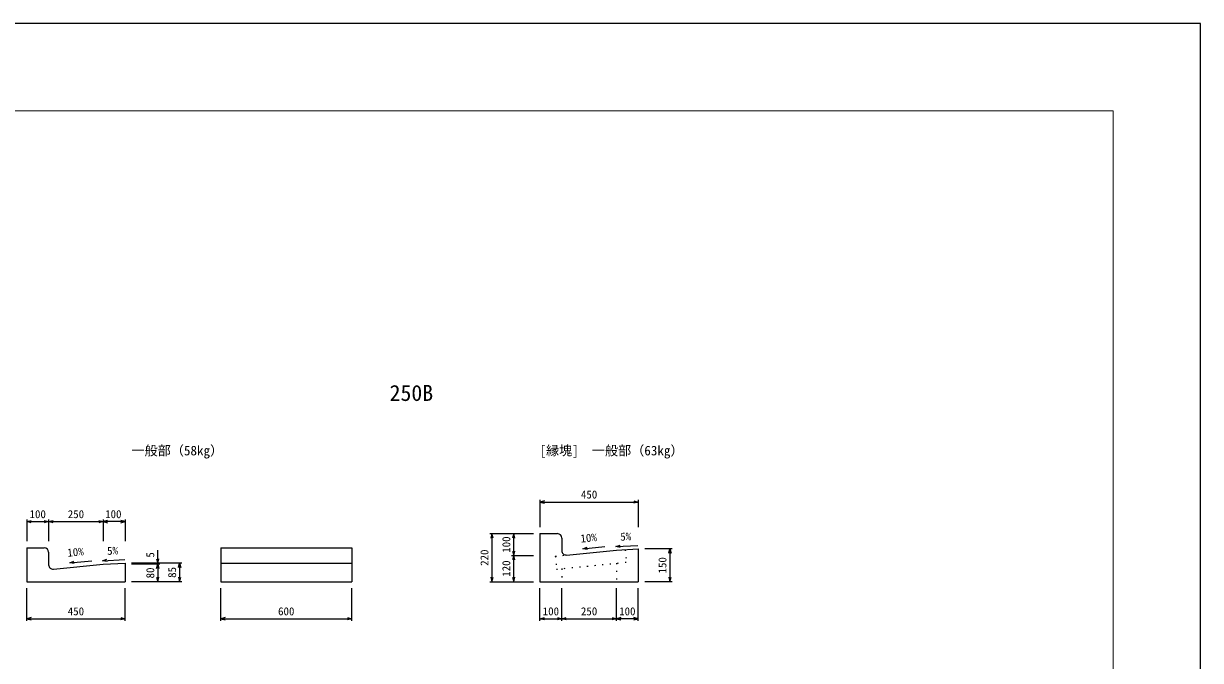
# Model space of a CAD drawing. Units: millimetres, scale not verified. Extents: x -8400 to 8400, y -5940 to 5940.
# Drawn here: x 3011 to 8400, y 3022 to 5940 of the extents above; entities that cross this region are included whole.
import ezdxf
from ezdxf.enums import TextEntityAlignment as Align

# ---------------------------------------------------------------- set-up
doc = ezdxf.new("R2010")
doc.units = ezdxf.units.MM
doc.header["$LTSCALE"] = 20
doc.linetypes.add('DOTTED', pattern=[1.75, 0.25, -1.5])
for name, color, linetype, lineweight in [('0-0_DIM', 7, 'Continuous', 25), ('0-1_Defpoints', 5, 'Continuous', 25), ('0-3_OUTLINE', 3, 'Continuous', 25), ('0-4_OUTLINE2', 4, 'DOTTED', 25), ('0-5_TXT', 7, 'Continuous', 25), ('0-6_WAKU', 3, 'Continuous', 13)]:
    doc.layers.add(name, color=color, linetype=linetype, lineweight=lineweight)
doc.styles.add('ＭＳ ゴシック', font='')
doc.styles.get('ＭＳ ゴシック').set_extended_font_data('MS Gothic')

msp = doc.modelspace()

# ---------------------------------------------------------------- linework, layer by layer
at = {"layer": '0-0_DIM'}
for p, q in [((5375.79, 3757.68), (5375.79, 3632.68)), ((5375.79, 3747.68), (5825.79, 3747.68)), ((5825.79, 3757.68), (5825.79, 3632.68)), ((3026.1, 3667.68), (3026.1, 3567.68)), ((3126.1, 3667.68), (3126.1, 3567.68)), ((3376.1, 3667.68), (3376.1, 3567.68)), ((3476.1, 3667.68), (3476.1, 3567.68)), ((3026.1, 3657.68), (3126.1, 3657.68)), ((3126.1, 3657.68), (3376.1, 3657.68)), ((3476.1, 3657.68), (3376.1, 3657.68)), ((5145.79, 3602.68), (5345.79, 3602.68)), ((5155.79, 3602.68), (5155.79, 3382.68)), ((5255.79, 3502.68), (5255.79, 3602.68)), ((3625.59, 3467.68), (3625.59, 3526.81)), ((5572.17, 3533.61), (5673.32, 3543.72)), ((5722.86, 3543.76), (5824.38, 3548.84)), ((5980.79, 3532.68), (5855.79, 3532.68)), ((5970.79, 3532.68), (5970.79, 3382.68)), ((3222.48, 3468.61), (3323.63, 3478.72)), ((3373.17, 3478.76), (3474.69, 3483.84)), ((3735.59, 3467.68), (3506.1, 3467.68)), ((3635.59, 3462.68), (3506.1, 3462.68)), ((3625.59, 3467.68), (3625.59, 3462.68)), ((3625.59, 3462.68), (3625.59, 3382.68)), ((3725.59, 3467.68), (3725.59, 3382.68)), ((5245.79, 3502.68), (5345.79, 3502.68)), ((5255.79, 3382.68), (5255.79, 3502.68)), ((3026.1, 3202.68), (3026.1, 3352.68)), ((3476.1, 3202.68), (3476.1, 3352.68)), ((3735.59, 3382.68), (3506.1, 3382.68)), ((3914.05, 3202.68), (3914.05, 3352.68)), ((4514.05, 3202.68), (4514.05, 3352.68)), ((5145.79, 3382.68), (5345.79, 3382.68)), ((5375.79, 3202.68), (5375.79, 3352.68)), ((5475.79, 3202.68), (5475.79, 3352.68)), ((5725.79, 3202.68), (5725.79, 3352.68)), ((5825.79, 3202.68), (5825.79, 3352.68)), ((5980.79, 3382.68), (5855.79, 3382.68)), ((3026.1, 3212.68), (3476.1, 3212.68)), ((3914.05, 3212.68), (4514.05, 3212.68)), ((5375.79, 3212.68), (5475.79, 3212.68)), ((5475.79, 3212.68), (5725.79, 3212.68)), ((5825.79, 3212.68), (5725.79, 3212.68))]:
    msp.add_line(p, q, dxfattribs=at)
for points in [[(5395.79, 3753.04), (5375.79, 3747.68), (5395.79, 3742.32)], [(5805.79, 3753.04), (5825.79, 3747.68), (5805.79, 3742.32)], [(3046.1, 3652.32), (3026.1, 3657.68), (3046.1, 3663.04)], [(3106.1, 3663.04), (3126.1, 3657.68), (3106.1, 3652.32)], [(3146.1, 3652.32), (3126.1, 3657.68), (3146.1, 3663.04)], [(3356.1, 3663.04), (3376.1, 3657.68), (3356.1, 3652.32)], [(3396.1, 3663.04), (3376.1, 3657.68), (3396.1, 3652.32)], [(3456.1, 3652.32), (3476.1, 3657.68), (3456.1, 3663.04)], [(5161.15, 3582.68), (5155.79, 3602.68), (5150.43, 3582.68)], [(5261.15, 3582.68), (5255.79, 3602.68), (5250.43, 3582.68)], [(5250.43, 3522.68), (5255.79, 3502.68), (5261.15, 3522.68)], [(5592.61, 3530.26), (5572.17, 3533.61), (5591.54, 3540.93)], [(5743.11, 3539.41), (5722.86, 3543.76), (5742.57, 3550.12)], [(5965.43, 3512.68), (5970.79, 3532.68), (5976.15, 3512.68)], [(3242.92, 3465.26), (3222.48, 3468.61), (3241.85, 3475.93)], [(3393.41, 3474.41), (3373.17, 3478.76), (3392.88, 3485.12)], [(3620.23, 3487.68), (3625.59, 3467.68), (3630.95, 3487.68)], [(3620.23, 3442.68), (3625.59, 3462.68), (3630.95, 3442.68)], [(3720.23, 3447.68), (3725.59, 3467.68), (3730.95, 3447.68)], [(5261.15, 3482.68), (5255.79, 3502.68), (5250.43, 3482.68)], [(3620.23, 3402.68), (3625.59, 3382.68), (3630.95, 3402.68)], [(3720.23, 3402.68), (3725.59, 3382.68), (3730.95, 3402.68)], [(5150.43, 3402.68), (5155.79, 3382.68), (5161.15, 3402.68)], [(5250.43, 3402.68), (5255.79, 3382.68), (5261.15, 3402.68)], [(5965.43, 3402.68), (5970.79, 3382.68), (5976.15, 3402.68)], [(3046.1, 3218.04), (3026.1, 3212.68), (3046.1, 3207.32)], [(3456.1, 3218.04), (3476.1, 3212.68), (3456.1, 3207.32)], [(3934.05, 3218.04), (3914.05, 3212.68), (3934.05, 3207.32)], [(4494.05, 3218.04), (4514.05, 3212.68), (4494.05, 3207.32)], [(5395.79, 3207.32), (5375.79, 3212.68), (5395.79, 3218.04)], [(5455.79, 3218.04), (5475.79, 3212.68), (5455.79, 3207.32)], [(5495.79, 3207.32), (5475.79, 3212.68), (5495.79, 3218.04)], [(5705.79, 3218.04), (5725.79, 3212.68), (5705.79, 3207.32)], [(5745.79, 3218.04), (5725.79, 3212.68), (5745.79, 3207.32)], [(5805.79, 3207.32), (5825.79, 3212.68), (5805.79, 3218.04)]]:
    msp.add_lwpolyline(points, dxfattribs=at)
at = {"layer": '0-1_Defpoints'}
msp.add_lwpolyline([(-8400, -5940), (8400, -5940), (8400, 5940), (-8400, 5940)], close=True, dxfattribs=at)
at = {"layer": '0-3_OUTLINE'}
for p, q in [((5375.79, 3602.68), (5455.79, 3602.68)), ((5375.79, 3602.68), (5375.79, 3382.68)), ((5475.79, 3582.68), (5475.79, 3524.78)), ((3026.1, 3537.68), (3106.1, 3537.68)), ((3126.1, 3517.68), (3126.1, 3459.78)), ((3914.05, 3537.68), (3914.05, 3382.68)), ((5497.78, 3504.88), (5725.79, 3527.68)), ((5725.79, 3527.68), (5825.79, 3532.68)), ((5825.79, 3532.68), (5825.79, 3382.68)), ((3148.09, 3439.88), (3376.1, 3462.68)), ((3376.1, 3462.68), (3476.1, 3467.68)), ((3476.1, 3467.68), (3476.1, 3382.68)), ((3914.05, 3467.68), (4514.05, 3467.68)), ((3914.05, 3382.68), (4514.05, 3382.68)), ((5375.79, 3382.68), (5825.79, 3382.68))]:
    msp.add_line(p, q, dxfattribs=at)
for points in [[(3026.1, 3537.68), (3026.1, 3382.68), (3476.1, 3382.68)], [(3914.05, 3537.68), (4514.05, 3537.68), (4514.05, 3382.68)]]:
    msp.add_lwpolyline(points, dxfattribs=at)
for centre, start, end in [((5455.79, 3582.68), 0, 90), ((3106.1, 3517.68), 0, 90), ((5495.79, 3524.78), 180, 275.71059), ((3146.1, 3459.78), 180, 275.71059)]:
    msp.add_arc(centre, 20, start, end, dxfattribs=at)
at = {"layer": '0-4_OUTLINE2'}
for p, q in [((5445.79, 3499.68), (5497.78, 3504.88)), ((5765.79, 3529.68), (5771.56, 3471.96)), ((5725.79, 3467.38), (5725.79, 3382.68)), ((5475.79, 3442.38), (5475.79, 3382.68))]:
    msp.add_line(p, q, dxfattribs=at)
msp.add_lwpolyline([(5445.79, 3499.68), (5451.76, 3439.98), (5771.56, 3471.96)], dxfattribs=at)
at = {"layer": '0-6_WAKU'}
msp.add_lwpolyline([(-8000, -5540), (8000, -5540), (8000, 5540), (-8000, 5540)], close=True, dxfattribs=at)

# ---------------------------------------------------------------- texts
at = {"layer": '0-0_DIM', "style": 'ＭＳ ゴシック'}
for s, p in [('450', (5563.29, 3752.68)), ('100', (3038.6, 3662.68)), ('250', (3213.6, 3662.68)), ('100', (3384.79, 3662.68)), ('450', (3213.6, 3217.68)), ('600', (4176.55, 3217.68)), ('100', (5388.29, 3217.68)), ('250', (5563.29, 3217.68)), ('100', (5738.29, 3217.68))]:
    msp.add_text(s, height=36.66, dxfattribs=at).set_placement(p, align=Align.BOTTOM_LEFT)
for s, rotation, p in [('100', 90, (5250.79, 3515.18)), ('10%', 5.711, (5564.17, 3550.58)), ('5%', 2.862, (5744.87, 3559.27)), ('10%', 5.711, (3214.48, 3485.58)), ('5%', 2.862, (3395.18, 3494.27)), ('5', 90, (3620.59, 3492.91)), ('220', 90, (5150.79, 3455.18)), ('120', 90, (5250.79, 3405.18)), ('150', 90, (5965.79, 3420.18)), ('80', 90, (3620.59, 3397.68)), ('85', 90, (3720.59, 3400.18))]:
    msp.add_text(s, height=36.66, rotation=rotation, dxfattribs=at).set_placement(p, align=Align.BOTTOM_LEFT)
at = {"layer": '0-5_TXT', "style": 'ＭＳ ゴシック'}
for s, height, p in [('250B', 73.31, (4687.13, 4188.75)), ('一般部（58kg）', 43.99, (3505.45, 3948.16)), ('[縁塊]\u3000一般部（63kg）', 43.99, (5373.63, 3948.16))]:
    msp.add_text(s, height=height, dxfattribs=at).set_placement(p, align=Align.BOTTOM_LEFT)

doc.saveas('drawing.dxf')
